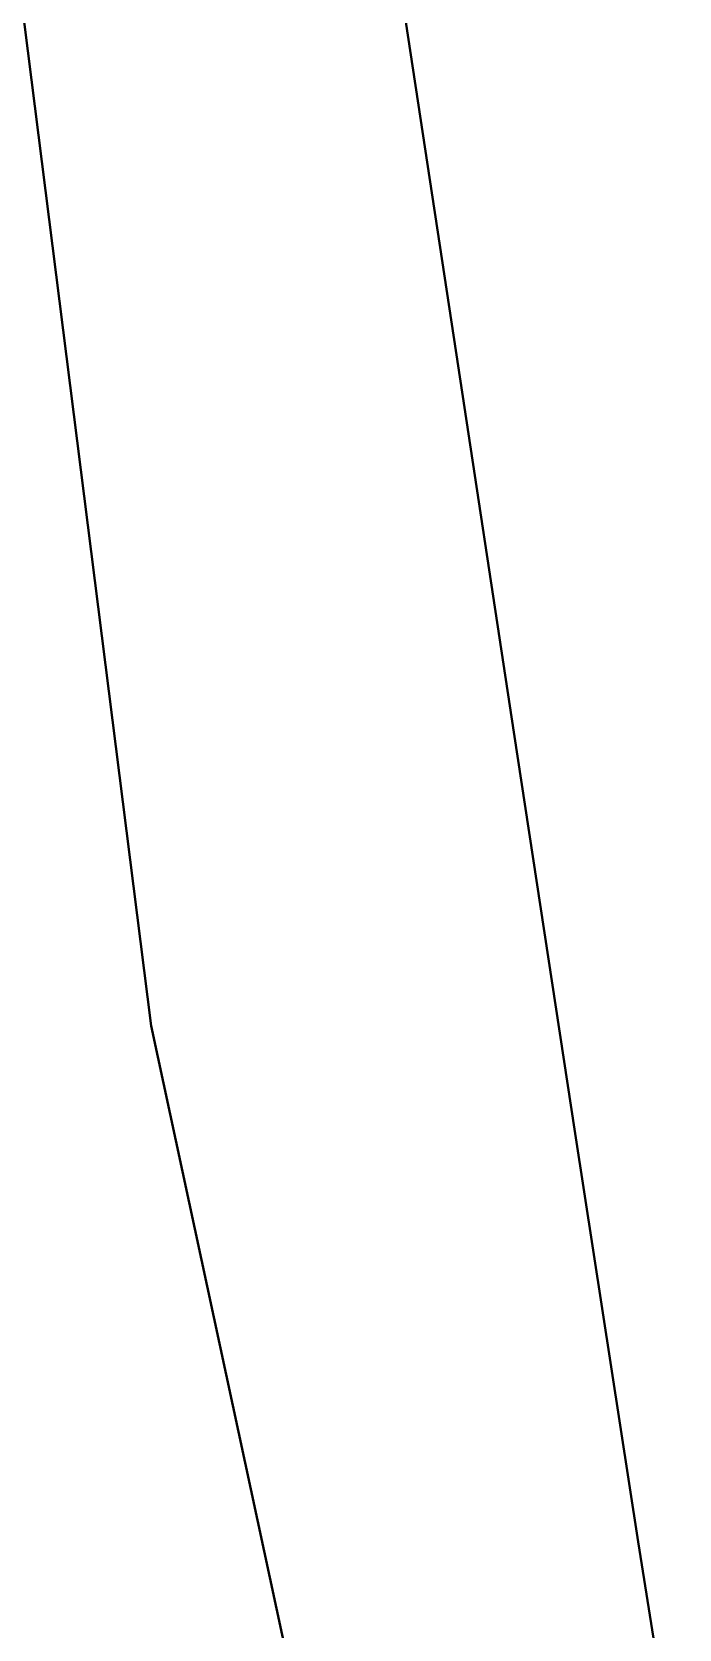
# Model space of a CAD drawing. Header units: metres. Extents: x 561401 to 594056, y 8460144 to 8508504.
# Drawn here: x 572873.561 to 572875.107, y 8476507.148 to 8476510.963 of the extents above; entities that cross this region are included whole.
import ezdxf

# ---------------------------------------------------------------- set-up
doc = ezdxf.new("R2010")
doc.units = ezdxf.units.M
doc.layers.add('1.1. VIA EXISTENTE', color=252, linetype='Continuous')

msp = doc.modelspace()

# ---------------------------------------------------------------- linework, layer by layer
at = {"layer": '1.1. VIA EXISTENTE', "color": 253, "linetype": 'Continuous', "lineweight": 40, "ltscale": 0.2, "true_color": 0x84a4a6}
for points in [[(572908.4746, 8476614.067), (572909.1462, 8476607.7157), (572909.7263, 8476598.4884), (572910.0953, 8476591.2469), (572909.1456, 8476582.7578), (572906.1889, 8476574.4093), (572902.9179, 8476569.1365), (572898.1145, 8476563.1131), (572891.093, 8476557.2499), (572887.3468, 8476554.7715), (572882.8596, 8476550.6501), (572879.1122, 8476545.6883), (572874.625, 8476539.1403), (572872.0397, 8476530.0586), (572872.4963, 8476519.2465), (572873.8462, 8476508.5894), (572878.154, 8476488.5451), (572881.8109, 8476478.8006), (572884.6553, 8476468.3793), (572884.2491, 8476456.0629), (572882.8944, 8476449.7019), (572875.3036, 8476438.9727), (572867.042, 8476431.5287), (572836.6936, 8476407.6735)], [(572873.7861, 8476515.1769), (572873.9072, 8476514.4308), (572874.0335, 8476513.6617), (572874.1634, 8476512.8598), (572874.296, 8476512.018), (572874.4313, 8476511.139), (572874.5699, 8476510.2282), (572874.7122, 8476509.2907), (572874.8587, 8476508.3319), (572875.0098, 8476507.3569), (572875.1661, 8476506.3711), (572875.328, 8476505.3797), (572875.4958, 8476504.3877), (572875.669, 8476503.3986), (572875.8471, 8476502.4158), (572876.0293, 8476501.4425), (572876.2151, 8476500.482), (572876.4037, 8476499.5378), (572876.5947, 8476498.6129)]]:
    msp.add_lwpolyline(points, dxfattribs=at)

doc.saveas('drawing.dxf')
